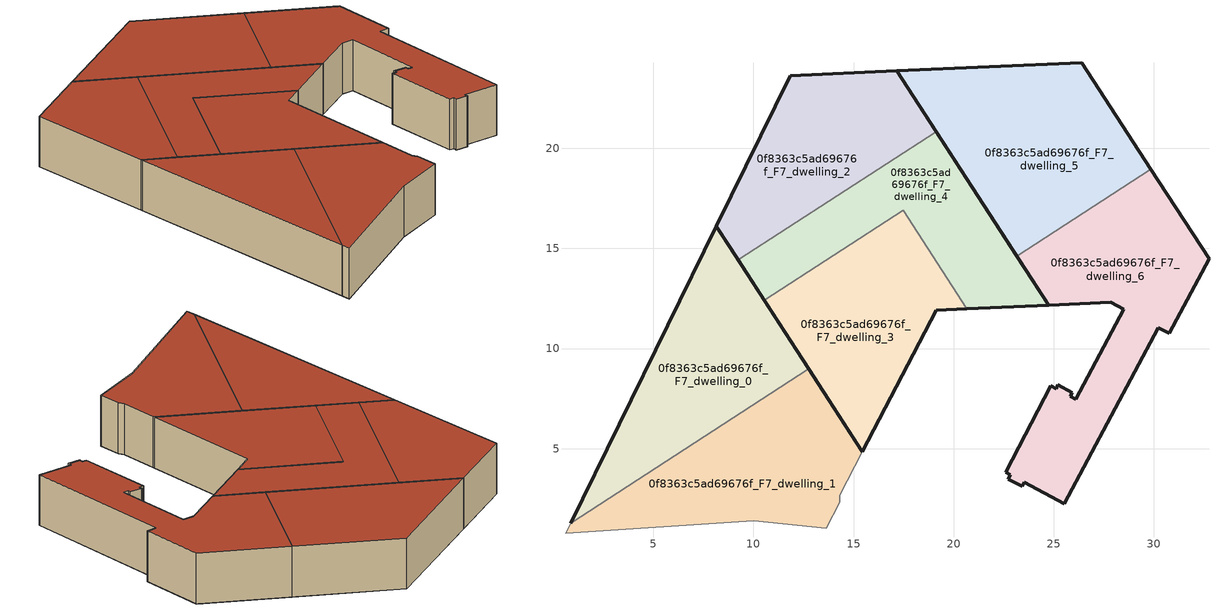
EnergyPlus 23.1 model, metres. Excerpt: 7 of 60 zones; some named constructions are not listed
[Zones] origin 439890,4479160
0f8363c5ad69676f_F7_dwelling_0
 floor to 0f8363c5ad69676f_F6_dwelling_0 (EU_floor_Construction): 12.76,9 8.15,16.1 0.87,1.29 z21
 wall outside (EU_wall_Construction): 0.87,1.29 8.15,16.1 12.76,9 z21:24
 wall to 0f8363c5ad69676f_F7_dwelling_1 (EU_wall_Construction): 12.76,9 0.87,1.29 z21:24
 roof outside (EU_roof_Construction): 8.15,16.1 12.76,9 0.87,1.29 z24
0f8363c5ad69676f_F7_dwelling_1
 floor to 0f8363c5ad69676f_F6_dwelling_1 (EU_floor_Construction): 13.64,1.02 14.31,2.33 14.31,2.68 15.45,4.86 12.76,9 0.87,1.29 0.62,0.77 10.02,1.4 z21
 wall outside (EU_wall_Construction): 12.76,9 15.45,4.86 z21:24
 wall adiabatic (EU_wall_Construction): 15.45,4.86 14.31,2.68 14.31,2.33 13.64,1.02 10.02,1.4 0.62,0.77 0.87,1.29 z21:24
 roof outside (EU_roof_Construction): 12.76,9 15.45,4.86 14.31,2.68 14.31,2.33 13.64,1.02 10.02,1.4 0.62,0.77 0.87,1.29 z24
0f8363c5ad69676f_F7_dwelling_2
 floor to 0f8363c5ad69676f_F6_dwelling_2 (EU_floor_Construction): 19.12,20.83 17.15,23.87 11.85,23.63 8.15,16.1 9.24,14.42 z21
 wall outside (EU_wall_Construction): 9.24,14.42 8.15,16.1 11.85,23.63 17.15,23.87 19.12,20.83 z21:24
 wall to 0f8363c5ad69676f_F7_dwelling_4 (EU_wall_Construction): 19.12,20.83 9.24,14.42 z21:24
 roof outside (EU_roof_Construction): 17.15,23.87 19.12,20.83 9.24,14.42 8.15,16.1 11.85,23.63 z24
0f8363c5ad69676f_F7_dwelling_3
 floor to 0f8363c5ad69676f_F6_dwelling_3 (EU_floor_Construction): 15.45,4.86 19.12,11.91 20.66,11.98 17.47,16.9 10.55,12.41 z21
 wall outside (EU_wall_Construction): 20.66,11.98 19.12,11.91 15.45,4.86 10.55,12.41 z21:24
 wall to 0f8363c5ad69676f_F7_dwelling_4 (EU_wall_Construction): 10.55,12.41 17.47,16.9 20.66,11.98 z21:24
 roof outside (EU_roof_Construction): 17.47,16.9 20.66,11.98 19.12,11.91 15.45,4.86 10.55,12.41 z24
0f8363c5ad69676f_F7_dwelling_4
 floor to 0f8363c5ad69676f_F6_dwelling_4 (EU_floor_Construction): 24.75,12.16 19.12,20.83 9.24,14.42 10.55,12.41 17.47,16.9 20.66,11.98 z21
 wall outside (EU_wall_Construction): 10.55,12.41 9.24,14.42 / 19.12,20.83 24.75,12.16 20.66,11.98 z21:24
 roof outside (EU_roof_Construction): 19.12,20.83 24.75,12.16 20.66,11.98 17.47,16.9 10.55,12.41 9.24,14.42 z24
0f8363c5ad69676f_F7_dwelling_5
 floor to 0f8363c5ad69676f_F6_dwelling_5 (EU_floor_Construction): 29.85,18.95 26.39,24.29 17.15,23.87 23.16,14.61 z21
 wall outside (EU_wall_Construction): 23.16,14.61 17.15,23.87 26.39,24.29 29.85,18.95 z21:24
 wall to 0f8363c5ad69676f_F7_dwelling_6 (EU_wall_Construction): 29.85,18.95 23.16,14.61 z21:24
 roof outside (EU_roof_Construction): 26.39,24.29 29.85,18.95 23.16,14.61 17.15,23.87 z24
0f8363c5ad69676f_F7_dwelling_6
 floor to 0f8363c5ad69676f_F6_dwelling_6 (EU_floor_Construction): 25.51,2.25 30.21,11.04 30.77,10.77 32.75,14.48 29.85,18.95 23.16,14.61 24.75,12.16 27.85,12.3 28.49,11.95 26.11,7.47 25.82,7.62 25.93,7.79 25.21,8.18 25.12,8 24.86,8.13 22.59,3.83 22.84,3.7 22.73,3.49 23.42,3.11 23.51,3.33 z21
 wall outside (EU_wall_Construction): 29.85,18.95 32.75,14.48 30.77,10.77 30.21,11.04 25.51,2.25 23.51,3.33 23.42,3.11 22.73,3.49 22.84,3.7 22.59,3.83 24.86,8.13 25.12,8 25.21,8.18 25.93,7.79 25.82,7.62 26.11,7.47 28.49,11.95 27.85,12.3 24.75,12.16 23.16,14.61 z21:24
 roof outside (EU_roof_Construction): 29.85,18.95 32.75,14.48 30.77,10.77 30.21,11.04 25.51,2.25 23.51,3.33 23.42,3.11 22.73,3.49 22.84,3.7 22.59,3.83 24.86,8.13 25.12,8 25.21,8.18 25.93,7.79 25.82,7.62 26.11,7.47 28.49,11.95 27.85,12.3 24.75,12.16 23.16,14.61 z24
[SCHEDULE:FILE] Column Number=1; Rows to Skip at Top=0; Number of Hours of Data=8760; Column Separator=Comma; Interpolate to Timestep=No; Minutes per Item=60; Adjust Schedule for Daylight Savings=Yes
Name | File
EU_Step8_GainSchedule_0f8363c5ad69676f_F3_dwelling_7_f000 | ../../schedules/0f8363c5ad69676f/0f8363c5ad69676f_F3_dwelling_7_f000_gain.csv
EU_Step8_GainSchedule_0f8363c5ad69676f_F4_dwelling_0_f000 | ../../schedules/0f8363c5ad69676f/0f8363c5ad69676f_F4_dwelling_0_f000_gain.csv
EU_Step8_GainSchedule_0f8363c5ad69676f_F4_dwelling_1_f000 | ../../schedules/0f8363c5ad69676f/0f8363c5ad69676f_F4_dwelling_1_f000_gain.csv
EU_Step8_GainSchedule_0f8363c5ad69676f_F4_dwelling_2_f000 | ../../schedules/0f8363c5ad69676f/0f8363c5ad69676f_F4_dwelling_2_f000_gain.csv
EU_Step8_GainSchedule_0f8363c5ad69676f_F4_dwelling_3_f000 | ../../schedules/0f8363c5ad69676f/0f8363c5ad69676f_F4_dwelling_3_f000_gain.csv
EU_Step8_GainSchedule_0f8363c5ad69676f_F4_dwelling_4_f000 | ../../schedules/0f8363c5ad69676f/0f8363c5ad69676f_F4_dwelling_4_f000_gain.csv
EU_Step8_GainSchedule_0f8363c5ad69676f_F4_dwelling_5_f000 | ../../schedules/0f8363c5ad69676f/0f8363c5ad69676f_F4_dwelling_5_f000_gain.csv
EU_Step8_GainSchedule_0f8363c5ad69676f_F4_dwelling_6_f000 | ../../schedules/0f8363c5ad69676f/0f8363c5ad69676f_F4_dwelling_6_f000_gain.csv
